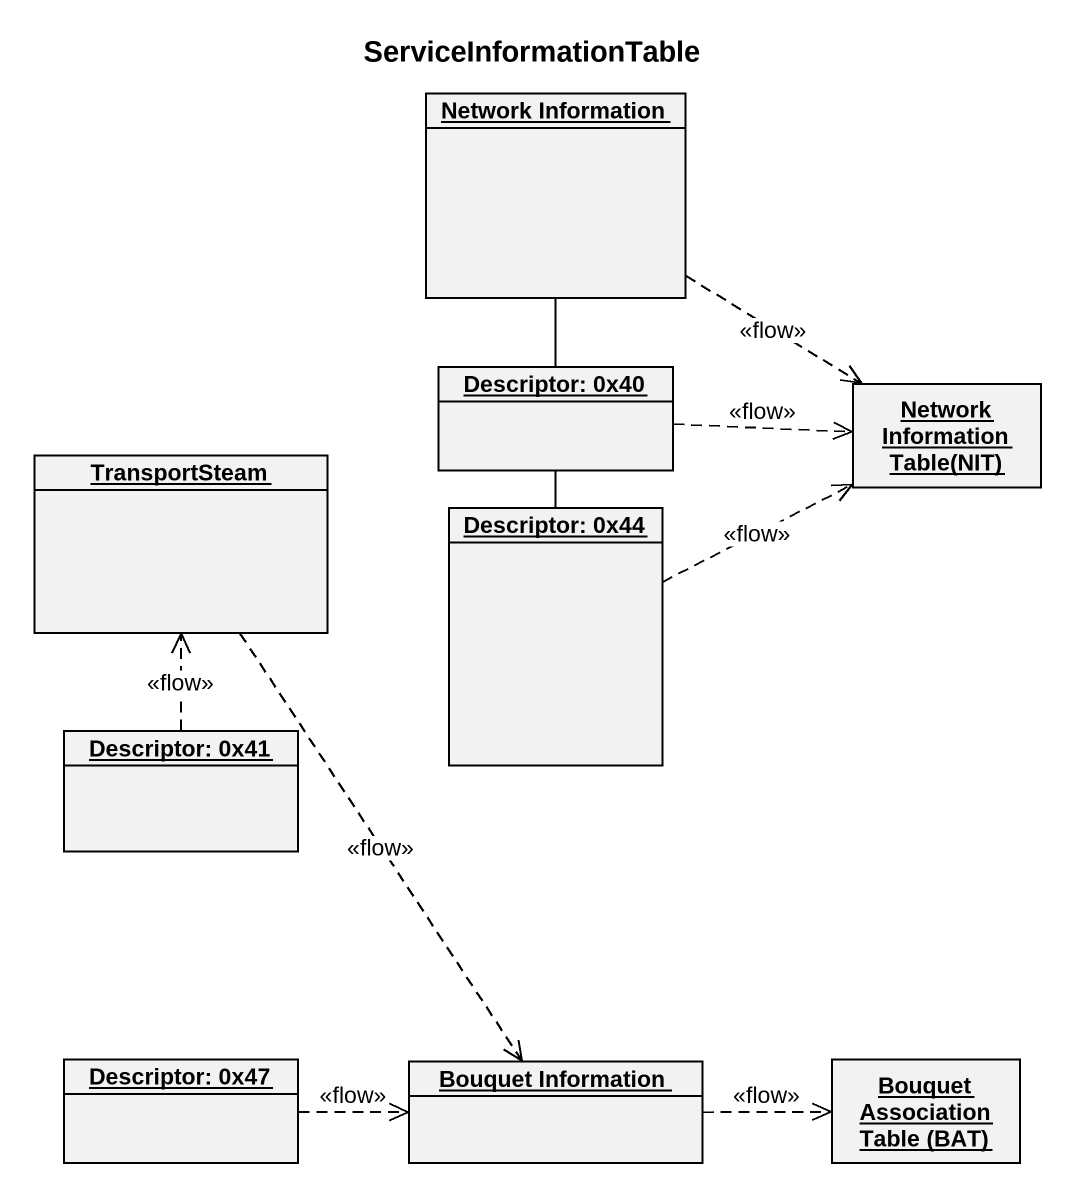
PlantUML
@startuml
title ServiceInformationTable
hide circle
hide empty members
object "Network Information" as Network_Information
object "Descriptor: 0x40" as Descriptor_0x40
object "Network Information Table(NIT)" as Network_Information_Table
object TransportSteam
object "Descriptor: 0x44" as Descriptor_0x44
object "Descriptor: 0x41" as Descriptor_0x41
object "Descriptor: 0x47" as Descriptor_0x47
object "Bouquet Information" as Bouquet_Information
object "Bouquet Association Table (BAT)" as Bouquet_Association_Table
Network_Information ..> Network_Information_Table : <<flow>>
Descriptor_0x40 .right.> Network_Information_Table : <<flow>>
TransportSteam ..> Bouquet_Information : <<flow>>
Descriptor_0x44 -up- Network_Information
Descriptor_0x44 .right.> Network_Information_Table : <<flow>>
Descriptor_0x41 .up.> TransportSteam : <<flow>>
Descriptor_0x47 .right.> Bouquet_Information : <<flow>>
Bouquet_Information .right.> Bouquet_Association_Table : <<flow>>
@enduml
